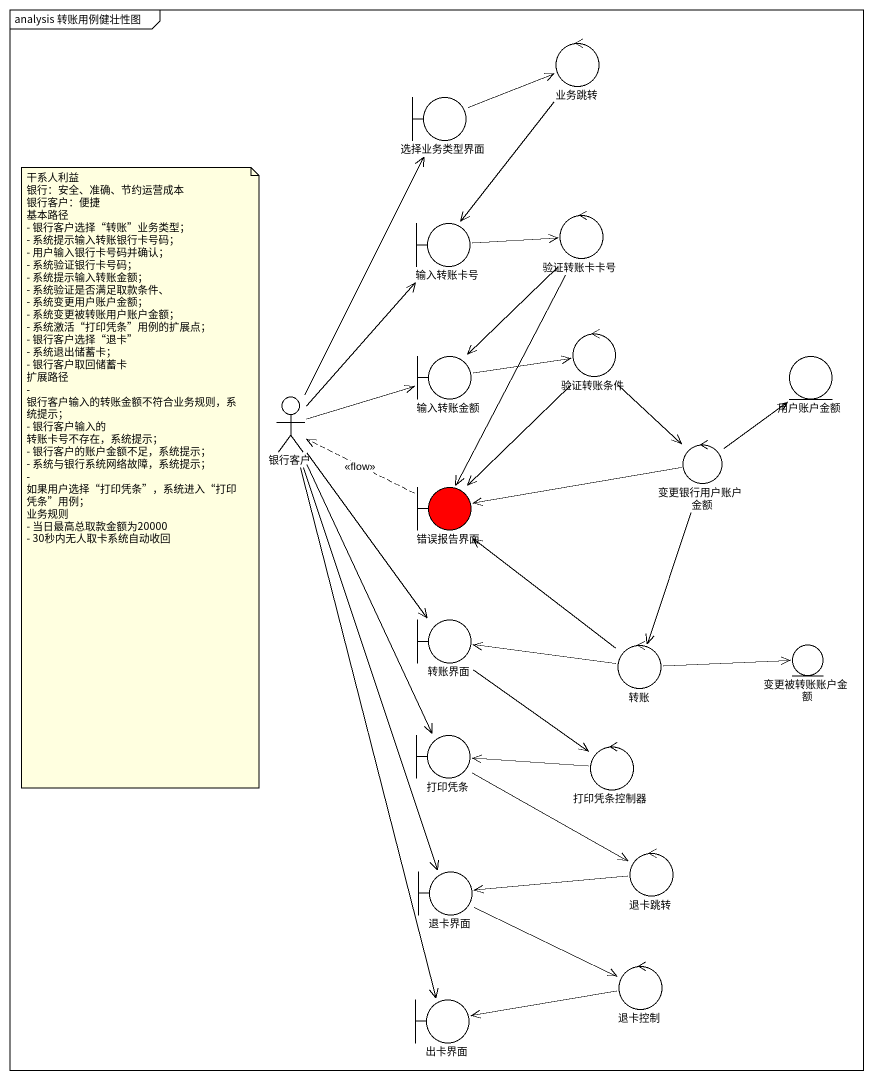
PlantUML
@startuml
mainframe analysis 转账用例健壮性图
control 业务跳转
boundary 选择业务类型界面
boundary 输入转账卡号
control 验证转账卡卡号
boundary 输入转账金额
control 验证转账条件
entity 用户账户金额
actor 银行客户
control 变更银行用户账户金额
boundary 错误报告界面 #FF0000
boundary 转账界面
control 转账
entity 变更被转账账户金额
boundary 打印凭条
control 打印凭条控制器
control 退卡跳转
boundary 退卡界面
control 退卡控制
boundary 出卡界面
业务跳转 --> 输入转账卡号
选择业务类型界面 -right-> 业务跳转
输入转账卡号 -right-> 验证转账卡卡号
验证转账卡卡号 --> 输入转账金额
验证转账卡卡号 --> 错误报告界面
输入转账金额 -right-> 验证转账条件
验证转账条件 --> 变更银行用户账户金额
验证转账条件 --> 错误报告界面
银行客户 -up-> 选择业务类型界面
银行客户 -up-> 输入转账卡号
银行客户 -right-> 输入转账金额
银行客户 --> 转账界面
银行客户 --> 打印凭条
银行客户 --> 退卡界面
银行客户 --> 出卡界面
变更银行用户账户金额 -up-> 用户账户金额
变更银行用户账户金额 -left-> 错误报告界面
变更银行用户账户金额 --> 转账
错误报告界面 .left.> 银行客户 : <<flow>>
转账界面 --> 打印凭条控制器
转账 -up-> 错误报告界面
转账 -left-> 转账界面
转账 -right-> 变更被转账账户金额
打印凭条 -right-> 退卡跳转
打印凭条控制器 -left-> 打印凭条
退卡跳转 -left-> 退卡界面
退卡界面 -right-> 退卡控制
退卡控制 -left-> 出卡界面
note as N1
  干系人利益
  银行：安全、准确、节约运营成本
  银行客户：便捷
  基本路径
  - 银行客户选择“转账”业务类型；
  - 系统提示输入转账银行卡号码；
  - 用户输入银行卡号码并确认；
  - 系统验证银行卡号码；
  - 系统提示输入转账金额；
  - 系统验证是否满足取款条件、
  - 系统变更用户账户金额；
  - 系统变更被转账用户账户金额；
  - 系统激活“打印凭条”用例的扩展点；
  - 银行客户选择“退卡”
  - 系统退出储蓄卡；
  - 银行客户取回储蓄卡
  扩展路径
  - 银行客户输入的转账金额不符合业务规则，系统提示；
  - 银行客户输入的 转账卡号不存在，系统提示；
  - 银行客户的账户金额不足，系统提示；
  - 系统与银行系统网络故障，系统提示；
  - 如果用户选择“打印凭条”，系统进入“打印凭条”用例；
  业务规则
  - 当日最高总取款金额为20000
  - 30秒内无人取卡系统自动收回
end note
@enduml
